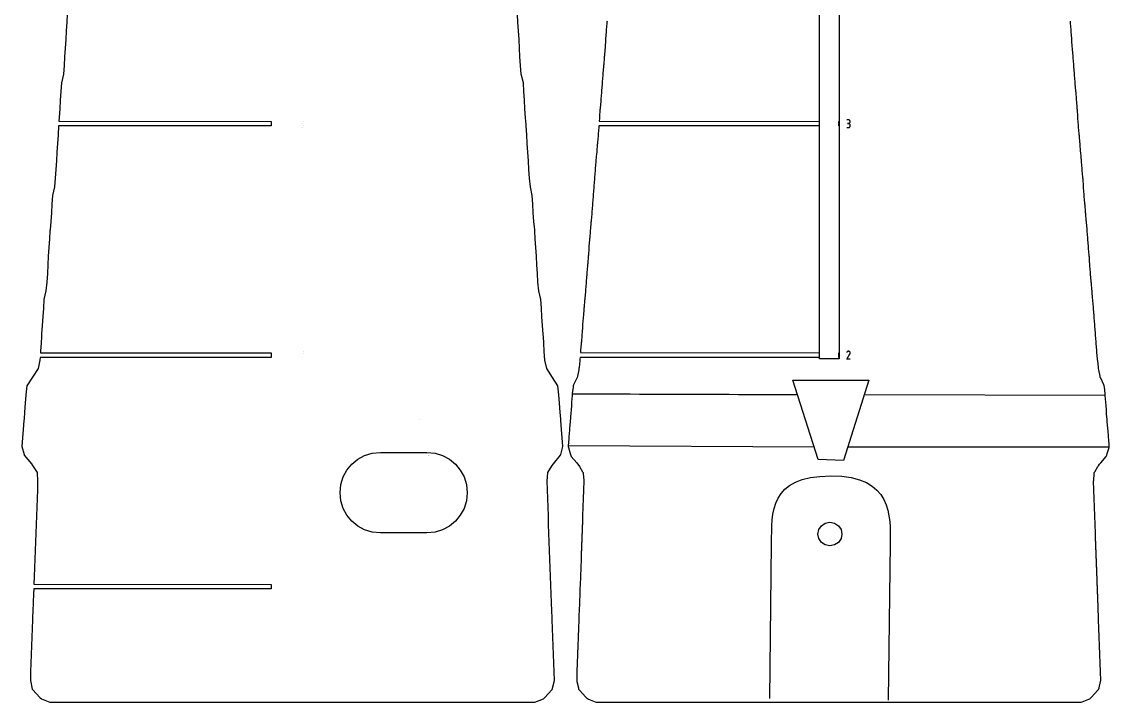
# Model space of a CAD drawing. Extents: x 86 to 757, y 8 to 1272.
# Drawn here: x 86 to 757, y 8 to 428 of the extents above; entities that cross this region are included whole.
import ezdxf

# ---------------------------------------------------------------- set-up
doc = ezdxf.new("R2010")
doc.units = 0
doc.layers.get('0').update_dxf_attribs({"linetype": 'CONTINUOUS'})

msp = doc.modelspace()

# ---------------------------------------------------------------- linework, layer by layer
at = {"color": 0}
for p, q in [((578.46, 220.027), (578.46, 798.59)), ((590.656, 798.59), (590.656, 220.027)), ((113.942, 432.604), (113.64, 427.704)), ((392.236, 427.704), (391.936, 432.502)), ((113.64, 427.704), (113.341, 422.402)), ((392.536, 422.402), (392.236, 427.704)), ((447.234, 427.101), (446.835, 423.005)), ((447.336, 428.403), (447.234, 427.704)), ((447.234, 427.704), (447.234, 427.101)), ((733.429, 427.704), (733.429, 428.403)), ((733.531, 427.101), (733.429, 427.704)), ((733.827, 423.005), (733.531, 427.101)), ((113.042, 417.001), (112.74, 411.706)), ((113.341, 422.402), (113.042, 417.001)), ((392.934, 417.001), (392.536, 422.402)), ((393.234, 411.706), (392.934, 417.001)), ((446.334, 416.405), (446.035, 412.602)), ((446.437, 417.001), (446.334, 416.405)), ((446.737, 421.704), (446.437, 417.703)), ((446.437, 417.703), (446.437, 417.001)), ((446.835, 422.402), (446.737, 421.704)), ((446.835, 423.005), (446.835, 422.402)), ((733.929, 422.402), (733.827, 423.005)), ((733.929, 421.704), (733.929, 422.402)), ((734.229, 417.703), (733.929, 421.704)), ((734.328, 417.001), (734.229, 417.703)), ((734.328, 416.405), (734.328, 417.001)), ((734.628, 412.602), (734.328, 416.405)), ((112.74, 411.706), (112.34, 406.305)), ((393.534, 406.305), (393.234, 411.706)), ((445.936, 411.004), (445.632, 407.003)), ((446.035, 412.002), (445.936, 411.004)), ((446.035, 412.602), (446.035, 412.002)), ((734.73, 411.706), (734.628, 412.602)), ((734.73, 411.004), (734.73, 411.706)), ((735.129, 407.003), (734.73, 411.004)), ((112.34, 406.305), (112.042, 401.002)), ((393.933, 401.002), (393.534, 406.305)), ((445.534, 405.702), (445.234, 401.602)), ((445.632, 407.003), (445.534, 406.305)), ((445.534, 406.305), (445.534, 405.702)), ((735.129, 406.305), (735.129, 407.003)), ((735.228, 405.702), (735.129, 406.305)), ((735.528, 401.602), (735.228, 405.702)), ((112.042, 401.002), (111.541, 395.601)), ((394.335, 395.601), (393.933, 401.002)), ((445.033, 400.3), (444.733, 396.304)), ((444.733, 396.304), (444.733, 395.601)), ((445.135, 401.002), (445.033, 400.3)), ((445.234, 401.602), (445.135, 401.002)), ((735.528, 401.002), (735.528, 401.602)), ((735.63, 400.3), (735.528, 401.002)), ((735.93, 396.304), (735.63, 400.3)), ((736.028, 395.601), (735.93, 396.304)), ((110.341, 390.306), (110.042, 385)), ((111.541, 395.601), (110.341, 390.306)), ((395.637, 390.306), (394.335, 395.601)), ((395.937, 384.905), (395.637, 390.306)), ((444.235, 389.604), (443.936, 385.604)), ((444.334, 390.306), (444.235, 389.604)), ((444.634, 395.005), (444.334, 390.902)), ((444.334, 390.902), (444.334, 390.306)), ((444.733, 395.601), (444.634, 395.005)), ((736.028, 395.005), (736.028, 395.601)), ((736.328, 390.902), (736.028, 395.005)), ((736.431, 390.306), (736.328, 390.902)), ((736.431, 389.604), (736.431, 390.306)), ((736.727, 385.604), (736.431, 389.604)), ((110.042, 385), (109.642, 379.603)), ((396.236, 379.603), (395.937, 384.905)), ((443.833, 384.302), (443.537, 380.302)), ((443.936, 385.604), (443.833, 384.905)), ((443.833, 384.905), (443.833, 384.302)), ((736.829, 384.905), (736.727, 385.604)), ((736.928, 384.302), (736.829, 384.905)), ((737.228, 380.302), (736.928, 384.302)), ((109.642, 379.603), (109.34, 374.304)), ((396.536, 374.202), (396.236, 379.603)), ((443.435, 378.901), (443.036, 374.9)), ((443.537, 380.302), (443.435, 379.603)), ((443.435, 379.603), (443.435, 378.901)), ((737.228, 379.603), (737.228, 380.302)), ((737.33, 378.901), (737.228, 379.603)), ((737.627, 374.9), (737.33, 378.901)), ((109.34, 374.304), (108.941, 369.002)), ((397.034, 368.804), (396.536, 374.202)), ((442.934, 373.606), (442.634, 369.605)), ((442.634, 369.605), (442.634, 368.903)), ((443.036, 374.304), (442.934, 373.606)), ((443.036, 374.9), (443.036, 374.304)), ((737.627, 374.304), (737.627, 374.9)), ((737.729, 373.606), (737.627, 374.304)), ((738.029, 369.605), (737.729, 373.606)), ((738.128, 368.903), (738.029, 369.605)), ((108.541, 363.703), (108.239, 358.204)), ((239.854, 363.703), (108.541, 363.703)), ((108.941, 369.002), (108.74, 366.603)), ((108.74, 366.603), (239.854, 366.406)), ((239.854, 366.406), (239.854, 363.703)), ((258.939, 365.305), (258.939, 365.305)), ((258.939, 362.701), (258.939, 362.701)), ((260.04, 366.406), (260.04, 366.406)), ((260.04, 364.303), (260.04, 364.303)), ((397.334, 364.603), (397.034, 368.804)), ((397.334, 363.601), (397.334, 364.603)), ((397.736, 358.204), (397.334, 363.601)), ((442.133, 362.902), (441.837, 358.902)), ((442.235, 363.703), (442.133, 362.902)), ((578.379, 363.703), (442.235, 363.703)), ((442.535, 368.304), (442.436, 366.603)), ((442.436, 366.603), (578.379, 366.406)), ((442.634, 368.903), (442.535, 368.304)), ((590.232, 366.406), (590.232, 363.703)), ((596.332, 367.503), (595.33, 367.503)), ((595.33, 362.701), (596.332, 362.701)), ((596.332, 365.305), (595.831, 365.305)), ((595.831, 365.305), (596.332, 365.305)), ((596.53, 367.4), (596.332, 367.503)), ((596.53, 365.305), (596.332, 365.305)), ((596.332, 365.305), (596.332, 365.305)), ((596.332, 365.305), (596.53, 365.305)), ((596.332, 362.701), (596.332, 362.701)), ((596.332, 362.701), (596.53, 362.701)), ((596.731, 367.4), (596.53, 367.4)), ((596.53, 365.305), (596.731, 365.404)), ((596.731, 365.305), (596.53, 365.305)), ((596.53, 362.701), (596.731, 362.701)), ((596.932, 367.305), (596.731, 367.4)), ((596.731, 365.404), (596.932, 365.502)), ((596.932, 365.203), (596.731, 365.305)), ((596.731, 362.701), (596.932, 362.804)), ((597.031, 367.203), (596.932, 367.305)), ((596.932, 365.502), (597.031, 365.605)), ((597.031, 365.104), (596.932, 365.203)), ((596.932, 362.804), (597.031, 362.902)), ((597.133, 367.104), (597.031, 367.203)), ((597.031, 365.605), (597.133, 365.704)), ((597.133, 364.906), (597.031, 365.104)), ((597.031, 362.902), (597.133, 363.005)), ((597.232, 366.903), (597.133, 367.104)), ((597.133, 365.704), (597.232, 365.905)), ((597.232, 364.804), (597.133, 364.906)), ((597.133, 363.005), (597.232, 363.202)), ((597.334, 366.804), (597.232, 366.903)), ((597.232, 365.905), (597.334, 366)), ((597.334, 364.603), (597.232, 364.804)), ((597.232, 363.202), (597.334, 363.403)), ((597.429, 366.603), (597.334, 366.804)), ((597.334, 366), (597.429, 366.201)), ((597.429, 364.405), (597.334, 364.603)), ((597.334, 363.403), (597.429, 363.502)), ((597.429, 366.406), (597.429, 366.603)), ((597.429, 366.201), (597.429, 366.406)), ((597.429, 366.406), (597.429, 366.406)), ((597.429, 364.303), (597.429, 364.405)), ((597.429, 363.703), (597.429, 364.303)), ((597.429, 364.303), (597.429, 364.303)), ((597.429, 363.502), (597.429, 363.703)), ((738.128, 368.304), (738.128, 368.903)), ((738.431, 364.204), (738.128, 368.304)), ((738.526, 363.601), (738.431, 364.204)), ((738.526, 362.902), (738.526, 363.601)), ((738.932, 358.902), (738.526, 362.902)), ((108.239, 358.204), (107.84, 352.905)), ((398.036, 352.905), (397.736, 358.204)), ((441.734, 357.604), (441.336, 353.501)), ((441.837, 358.902), (441.734, 358.204)), ((441.734, 358.204), (441.734, 357.604)), ((738.932, 358.204), (738.932, 358.902)), ((739.027, 357.604), (738.932, 358.204)), ((739.33, 353.501), (739.027, 357.604)), ((107.84, 352.905), (107.541, 347.503)), ((398.336, 347.503), (398.036, 352.905)), ((441.233, 352.205), (440.933, 348.204)), ((441.336, 352.905), (441.233, 352.205)), ((441.336, 353.501), (441.336, 352.905)), ((739.429, 352.905), (739.33, 353.501)), ((739.429, 352.205), (739.429, 352.905)), ((739.729, 348.204), (739.429, 352.205)), ((107.541, 347.503), (107.24, 342.203)), ((398.738, 342.203), (398.336, 347.503)), ((440.634, 344.304), (440.436, 342.505)), ((440.933, 347.503), (440.634, 345.001)), ((440.634, 345.001), (440.634, 344.304)), ((440.933, 348.204), (440.933, 347.503)), ((739.828, 347.204), (739.729, 348.204)), ((740.025, 345.102), (739.828, 347.204)), ((740.025, 344.405), (740.025, 345.102)), ((740.23, 342.203), (740.025, 344.405)), ((106.841, 336.802), (106.542, 331.504)), ((107.24, 342.203), (106.841, 336.802)), ((399.038, 336.802), (398.738, 342.203)), ((399.436, 331.504), (399.038, 336.802)), ((439.935, 336.203), (439.635, 332.103)), ((440.034, 336.802), (439.935, 336.203)), ((440.436, 341.504), (440.034, 337.504)), ((440.034, 337.504), (440.034, 336.802)), ((440.436, 342.505), (440.436, 341.504)), ((740.329, 341.504), (740.23, 342.203)), ((740.629, 337.504), (740.329, 341.504)), ((740.727, 336.802), (740.629, 337.504)), ((740.727, 336.203), (740.727, 336.802)), ((741.027, 332.103), (740.727, 336.203)), ((106.542, 331.504), (106.041, 326.103)), ((399.937, 326.103), (399.436, 331.504)), ((439.536, 330.805), (439.233, 326.805)), ((439.635, 332.103), (439.536, 331.504)), ((439.536, 331.504), (439.536, 330.805)), ((741.13, 331.504), (741.027, 332.103)), ((741.228, 330.805), (741.13, 331.504)), ((741.528, 326.805), (741.228, 330.805)), ((106.041, 326.103), (104.84, 320.803)), ((401.137, 320.803), (399.937, 326.103)), ((439.134, 325.502), (438.732, 321.404)), ((439.233, 326.805), (439.134, 326.103)), ((439.134, 326.103), (439.134, 325.502)), ((741.528, 326.103), (741.528, 326.805)), ((741.627, 325.502), (741.528, 326.103)), ((741.927, 321.404), (741.627, 325.502)), ((104.84, 320.803), (104.44, 315.503)), ((401.436, 315.403), (401.137, 320.803)), ((438.333, 316.104), (438.235, 315.403)), ((438.637, 320.102), (438.333, 316.104)), ((438.732, 320.803), (438.637, 320.102)), ((438.732, 321.404), (438.732, 320.803)), ((742.029, 320.803), (741.927, 321.404)), ((742.029, 320.102), (742.029, 320.803)), ((742.428, 316.104), (742.029, 320.102)), ((742.428, 315.403), (742.428, 316.104)), ((104.141, 310.104), (103.741, 304.804)), ((104.44, 315.503), (104.141, 310.104)), ((401.733, 310.104), (401.436, 315.403)), ((402.135, 304.704), (401.733, 310.104)), ((437.836, 309.403), (437.434, 305.405)), ((437.935, 310.703), (437.836, 310.104)), ((437.836, 310.104), (437.836, 309.403)), ((438.235, 314.803), (437.935, 310.703)), ((438.235, 315.403), (438.235, 314.803)), ((742.527, 314.803), (742.428, 315.403)), ((742.83, 310.703), (742.527, 314.803)), ((742.83, 310.104), (742.83, 310.703)), ((742.929, 309.403), (742.83, 310.104)), ((743.229, 305.405), (742.929, 309.403)), ((103.741, 304.804), (103.339, 299.504)), ((402.636, 299.504), (402.135, 304.704)), ((437.335, 304.103), (437.035, 300.102)), ((437.434, 304.704), (437.335, 304.103)), ((437.434, 305.405), (437.434, 304.704)), ((743.331, 304.704), (743.229, 305.405)), ((743.331, 304.103), (743.331, 304.704)), ((743.73, 300.102), (743.331, 304.103)), ((103.241, 298.903), (102.941, 294.104)), ((103.339, 299.504), (103.241, 298.903)), ((402.636, 298.903), (402.636, 299.504)), ((402.936, 294.003), (402.636, 298.903)), ((436.933, 298.702), (436.637, 294.705)), ((437.035, 300.102), (436.933, 299.404)), ((436.933, 299.404), (436.933, 298.702)), ((743.73, 299.404), (743.73, 300.102)), ((743.832, 298.702), (743.73, 299.404)), ((744.128, 294.705), (743.832, 298.702)), ((102.941, 294.104), (102.642, 288.705)), ((403.334, 288.705), (402.936, 294.003)), ((436.534, 293.404), (436.136, 289.403)), ((436.136, 289.403), (436.136, 288.705)), ((436.637, 294.705), (436.534, 294.104)), ((436.534, 294.104), (436.534, 293.404)), ((744.128, 294.104), (744.128, 294.705)), ((744.231, 293.404), (744.128, 294.104)), ((744.527, 289.403), (744.231, 293.404)), ((744.629, 288.705), (744.527, 289.403)), ((102.242, 283.405), (101.94, 278.004)), ((102.642, 288.705), (102.242, 283.405)), ((403.638, 283.405), (403.334, 288.705)), ((403.938, 278.004), (403.638, 283.405)), ((435.635, 282.804), (435.335, 279.404)), ((435.737, 284.003), (435.635, 283.405)), ((435.635, 283.405), (435.635, 282.804)), ((436.033, 288.104), (435.737, 284.003)), ((436.136, 288.705), (436.033, 288.104)), ((744.629, 288.104), (744.629, 288.705)), ((745.028, 284.003), (744.629, 288.104)), ((745.028, 283.405), (745.028, 284.003)), ((745.13, 282.804), (745.028, 283.405)), ((745.328, 279.505), (745.13, 282.804)), ((101.94, 278.004), (101.641, 272.704)), ((404.336, 272.704), (403.938, 278.004)), ((435.236, 277.403), (434.834, 273.302)), ((435.335, 278.803), (435.236, 278.105)), ((435.236, 278.105), (435.236, 277.403)), ((435.335, 279.404), (435.335, 278.803)), ((745.427, 278.904), (745.328, 279.505)), ((745.427, 278.004), (745.427, 278.904)), ((745.529, 277.403), (745.427, 278.004)), ((745.829, 273.302), (745.529, 277.403)), ((101.641, 272.704), (101.242, 267.305)), ((404.636, 267.305), (404.336, 272.704)), ((434.735, 272.004), (434.432, 268.004)), ((434.834, 272.704), (434.735, 272.004)), ((434.834, 273.302), (434.834, 272.704)), ((745.927, 272.704), (745.829, 273.302)), ((745.927, 272.004), (745.927, 272.704)), ((746.326, 268.004), (745.927, 272.004)), ((100.741, 262.005), (99.5398, 256.605)), ((101.242, 267.305), (100.741, 262.005)), ((405.134, 262.005), (404.636, 267.305)), ((406.336, 256.605), (405.134, 262.005)), ((434.037, 262.603), (433.934, 262.005)), ((433.934, 262.005), (433.934, 261.304)), ((434.333, 266.704), (434.037, 262.603)), ((434.432, 268.004), (434.333, 267.305)), ((434.333, 267.305), (434.333, 266.704)), ((746.326, 267.305), (746.326, 268.004)), ((746.428, 266.704), (746.326, 267.305)), ((746.728, 262.603), (746.428, 266.704)), ((746.827, 262.005), (746.728, 262.603)), ((746.827, 261.304), (746.827, 262.005)), ((99.5398, 256.605), (99.241, 251.303)), ((406.735, 251.303), (406.336, 256.605)), ((433.433, 256.004), (433.137, 251.903)), ((433.536, 256.605), (433.433, 256.004)), ((433.934, 261.304), (433.536, 257.303)), ((433.536, 257.303), (433.536, 256.605)), ((747.13, 257.303), (746.827, 261.304)), ((747.229, 256.605), (747.13, 257.303)), ((747.229, 256.004), (747.229, 256.605)), ((747.631, 251.903), (747.229, 256.004)), ((99.241, 251.303), (98.8413, 246.003)), ((407.035, 245.906), (406.735, 251.303)), ((433.035, 250.605), (432.735, 246.604)), ((433.137, 251.903), (433.035, 251.303)), ((433.035, 251.303), (433.035, 250.605)), ((747.631, 251.303), (747.631, 251.903)), ((747.73, 250.605), (747.631, 251.303)), ((748.03, 246.604), (747.73, 250.605)), ((98.8413, 246.003), (98.5407, 240.603)), ((407.437, 240.505), (407.035, 245.906)), ((432.534, 245.305), (432.234, 241.204)), ((432.636, 245.906), (432.534, 245.305)), ((432.735, 246.604), (432.636, 245.906)), ((748.129, 245.906), (748.03, 246.604)), ((748.129, 245.305), (748.129, 245.906)), ((748.429, 241.204), (748.129, 245.305)), ((98.0405, 235.303), (97.9428, 233.504)), ((98.5407, 240.603), (98.0405, 235.303)), ((407.836, 235.205), (407.437, 240.505)), ((408.033, 233.303), (407.836, 235.205)), ((431.835, 235.904), (431.736, 235.205)), ((431.736, 235.205), (431.736, 234.604)), ((432.135, 239.904), (431.835, 235.904)), ((432.234, 240.603), (432.135, 239.904)), ((432.234, 241.204), (432.234, 240.603)), ((748.527, 240.603), (748.429, 241.204)), ((748.527, 239.904), (748.527, 240.603)), ((748.93, 235.904), (748.527, 239.904)), ((748.93, 235.205), (748.93, 235.904)), ((749.028, 234.604), (748.93, 235.205)), ((97.7417, 229.904), (97.342, 224.604)), ((97.9428, 233.504), (97.7417, 229.904)), ((408.234, 229.904), (408.033, 233.303)), ((408.534, 224.503), (408.234, 229.904)), ((431.236, 229.205), (430.932, 225.205)), ((431.334, 229.904), (431.236, 229.205)), ((431.433, 230.503), (431.334, 229.904)), ((431.736, 234.604), (431.433, 230.503)), ((749.328, 230.503), (749.028, 234.604)), ((749.427, 229.904), (749.328, 230.503)), ((749.427, 229.205), (749.427, 229.904)), ((749.727, 225.205), (749.427, 229.205)), ((97.342, 224.604), (97.342, 223.704)), ((97.342, 223.704), (239.854, 223.603)), ((239.854, 223.603), (239.854, 220.804)), ((259.54, 224.503), (259.54, 224.503)), ((259.839, 223.005), (259.839, 223.005)), ((259.839, 223.005), (259.839, 223.005)), ((259.839, 223.005), (259.839, 223.005)), ((259.839, 223.005), (259.839, 223.005)), ((259.839, 223.005), (259.839, 223.005)), ((259.839, 223.005), (259.839, 223.005)), ((259.839, 223.005), (259.839, 223.005)), ((259.839, 223.005), (259.839, 223.005)), ((259.839, 223.005), (259.839, 223.005)), ((259.839, 223.005), (259.839, 223.005)), ((259.839, 223.005), (259.839, 223.005)), ((408.936, 219.203), (408.534, 224.503)), ((430.932, 224.503), (430.837, 223.905)), ((430.837, 223.905), (578.379, 223.603)), ((430.932, 225.205), (430.932, 224.503)), ((590.232, 223.603), (590.232, 220.804)), ((595.432, 224.104), (595.33, 223.804)), ((595.33, 219.804), (597.232, 223.005)), ((595.531, 224.204), (595.432, 224.104)), ((595.63, 224.405), (595.531, 224.204)), ((595.831, 224.503), (595.63, 224.405)), ((596.032, 224.503), (595.831, 224.503)), ((596.131, 224.604), (596.032, 224.503)), ((596.332, 224.604), (596.131, 224.604)), ((596.53, 224.604), (596.332, 224.604)), ((596.731, 224.503), (596.53, 224.604)), ((596.932, 224.503), (596.731, 224.503)), ((597.031, 224.405), (596.932, 224.503)), ((596.932, 224.503), (596.932, 224.503)), ((597.232, 224.204), (597.031, 224.405)), ((597.334, 224.104), (597.232, 224.204)), ((597.232, 223.005), (597.232, 223.005)), ((597.232, 223.005), (597.232, 223.005)), ((597.232, 223.005), (597.232, 223.005)), ((597.232, 223.005), (597.232, 223.005)), ((597.232, 223.005), (597.232, 223.005)), ((597.232, 223.005), (597.232, 223.005)), ((597.232, 223.005), (597.232, 223.005)), ((597.232, 223.005), (597.232, 223.005)), ((597.232, 223.005), (597.232, 223.005)), ((597.232, 223.005), (597.334, 223.005)), ((597.334, 223.905), (597.334, 224.104)), ((597.429, 223.704), (597.334, 223.905)), ((597.334, 223.204), (597.429, 223.405)), ((597.334, 223.005), (597.334, 223.204)), ((597.334, 223.005), (597.334, 223.005)), ((597.429, 223.503), (597.429, 223.704)), ((597.429, 223.405), (597.429, 223.503)), ((749.829, 224.503), (749.727, 225.205)), ((749.829, 223.905), (749.829, 224.503)), ((750.228, 219.905), (749.829, 223.905)), ((96.9423, 219.203), (95.9418, 213.903)), ((97.1405, 220.804), (96.9423, 219.203)), ((239.854, 220.804), (97.1405, 220.804)), ((410.034, 213.903), (408.936, 219.203)), ((430.435, 218.605), (430.036, 214.504)), ((430.534, 219.905), (430.435, 219.203)), ((430.435, 219.203), (430.435, 218.605)), ((430.636, 220.804), (430.534, 219.905)), ((578.379, 220.804), (430.636, 220.804)), ((590.656, 220.027), (578.46, 220.027)), ((597.429, 219.804), (595.33, 219.804)), ((750.228, 219.203), (750.228, 219.905)), ((750.327, 218.605), (750.228, 219.203)), ((750.729, 214.705), (750.327, 218.605)), ((92.5421, 208.705), (89.0418, 203.204)), ((95.9418, 213.903), (92.5421, 208.705)), ((413.533, 208.504), (410.034, 213.903)), ((416.934, 203.204), (413.533, 208.504)), ((428.837, 208.504), (428.533, 207.903)), ((429.034, 209.204), (428.837, 208.504)), ((429.835, 213.204), (429.034, 209.204)), ((429.934, 213.903), (429.835, 213.204)), ((430.036, 214.504), (429.934, 213.903)), ((750.729, 213.903), (750.729, 214.705)), ((750.93, 213.204), (750.729, 213.903)), ((751.727, 209.204), (750.93, 213.204)), ((751.829, 208.504), (751.727, 209.204)), ((752.129, 207.903), (751.829, 208.504)), ((89.0418, 203.204), (88.441, 197.804)), ((417.534, 197.804), (416.934, 203.204)), ((426.335, 202.505), (425.835, 198.505)), ((426.635, 203.805), (426.335, 203.204)), ((426.335, 203.204), (426.335, 202.505)), ((428.533, 207.903), (426.635, 203.805)), ((561.989, 206.752), (609.06, 206.752)), ((577.681, 157.716), (561.989, 206.752)), ((609.06, 206.752), (593.369, 157.062)), ((754.031, 203.805), (752.129, 207.903)), ((754.327, 203.204), (754.031, 203.805)), ((754.429, 202.505), (754.327, 203.204)), ((754.828, 198.505), (754.429, 202.505)), ((88.441, 197.804), (88.0413, 192.504)), ((417.936, 192.504), (417.534, 197.804)), ((425.732, 197.203), (425.436, 193.105)), ((425.835, 197.804), (425.732, 197.203)), ((425.796, 198.336), (426.925, 198.336)), ((425.835, 198.505), (425.835, 197.804)), ((426.925, 198.336), (428.724, 198.331)), ((428.724, 198.331), (431.144, 198.325)), ((431.144, 198.325), (434.142, 198.316)), ((434.142, 198.316), (437.674, 198.305)), ((437.674, 198.305), (441.685, 198.293)), ((441.685, 198.293), (446.137, 198.279)), ((446.137, 198.279), (450.977, 198.264)), ((450.977, 198.264), (456.166, 198.247)), ((456.166, 198.247), (461.652, 198.229)), ((461.652, 198.229), (467.392, 198.21)), ((467.392, 198.21), (473.336, 198.189)), ((473.336, 198.189), (479.443, 198.169)), ((479.443, 198.169), (485.662, 198.148)), ((485.662, 198.148), (491.952, 198.126)), ((491.952, 198.126), (498.263, 198.104)), ((498.263, 198.104), (504.55, 198.083)), ((504.55, 198.083), (510.766, 198.061)), ((510.766, 198.061), (516.865, 198.041)), ((516.865, 198.041), (522.799, 198.02)), ((522.799, 198.02), (528.528, 197.999)), ((528.528, 197.999), (534, 197.98)), ((534, 197.98), (539.168, 197.962)), ((539.168, 197.962), (543.99, 197.945)), ((543.99, 197.945), (548.418, 197.931)), ((548.418, 197.931), (552.404, 197.916)), ((552.404, 197.916), (555.904, 197.904)), ((555.904, 197.904), (558.874, 197.893)), ((558.874, 197.893), (561.262, 197.885)), ((561.262, 197.885), (563.026, 197.878)), ((563.026, 197.878), (564.116, 197.874)), ((564.116, 197.874), (564.49, 197.872)), ((606.563, 197.872), (754.966, 197.411)), ((754.93, 197.804), (754.828, 198.505)), ((754.93, 197.203), (754.93, 197.804)), ((755.329, 193.105), (754.93, 197.203)), ((88.0413, 192.504), (87.5411, 187.105)), ((418.334, 187.105), (417.936, 192.504)), ((425.337, 191.804), (425.037, 187.804)), ((425.436, 193.105), (425.337, 192.504)), ((425.337, 192.504), (425.337, 191.804)), ((755.329, 192.504), (755.329, 193.105)), ((755.431, 191.804), (755.329, 192.504)), ((755.728, 187.804), (755.431, 191.804)), ((87.1418, 181.805), (86.7421, 176.404)), ((87.2423, 182.805), (87.1418, 181.805)), ((87.5411, 187.105), (87.2423, 182.805)), ((331.636, 182.406), (331.636, 182.406)), ((418.733, 182.704), (418.334, 187.105)), ((418.733, 181.805), (418.733, 182.704)), ((419.234, 176.404), (418.733, 181.805)), ((424.536, 181.905), (424.438, 181.103)), ((424.635, 182.906), (424.536, 181.905)), ((424.935, 187.105), (424.635, 183.604)), ((424.635, 183.604), (424.635, 182.906)), ((425.037, 187.804), (424.935, 187.105)), ((755.83, 186.604), (755.728, 187.804)), ((756.027, 183.604), (755.83, 186.604)), ((756.13, 183.006), (756.027, 183.604)), ((756.229, 181.805), (756.13, 183.006)), ((756.229, 181.103), (756.229, 181.805)), ((86.7421, 176.404), (86.2418, 171.104)), ((419.636, 171.104), (419.234, 176.404)), ((424.035, 175.803), (423.736, 171.705)), ((424.134, 177.105), (424.035, 176.404)), ((424.035, 176.404), (424.035, 175.803)), ((424.438, 181.103), (424.134, 177.105)), ((756.627, 177.105), (756.229, 181.103)), ((756.627, 176.404), (756.627, 177.105)), ((756.726, 175.803), (756.627, 176.404)), ((757.026, 171.705), (756.726, 175.803)), ((86.2418, 171.104), (85.8407, 165.705)), ((420.035, 165.705), (419.636, 171.104)), ((423.633, 170.404), (423.235, 166.406)), ((423.736, 171.705), (423.633, 171.104)), ((423.633, 171.104), (423.633, 170.404)), ((757.026, 171.104), (757.026, 171.705)), ((757.128, 170.404), (757.026, 171.104)), ((757.428, 166.406), (757.128, 170.404)), ((85.8407, 165.705), (87.2423, 160.905)), ((297.605, 160.201), (302.274, 161.644)), ((302.274, 161.644), (307.294, 162.147)), ((307.294, 162.147), (336.062, 162.147)), ((336.062, 162.147), (341.081, 161.644)), ((341.081, 161.644), (345.75, 160.201)), ((418.733, 160.905), (420.035, 165.705)), ((423.235, 166.406), (423.235, 165.705)), ((423.235, 165.705), (423.436, 165.104)), ((423.436, 165.104), (424.438, 161.405)), ((423.485, 166.435), (575.123, 165.511)), ((424.438, 161.405), (424.635, 160.805)), ((596.392, 165.511), (756.814, 165.511)), ((755.929, 160.405), (756.229, 161.405)), ((756.229, 161.405), (757.329, 165.104)), ((757.329, 165.104), (757.428, 165.705)), ((757.428, 165.705), (757.428, 166.406)), ((87.2423, 160.905), (87.34, 160.405)), ((87.34, 160.405), (91.8408, 155.005)), ((91.8408, 155.005), (92.5421, 154.004)), ((286.68, 151.212), (289.711, 154.886)), ((289.711, 154.886), (293.384, 157.916)), ((293.384, 157.916), (297.605, 160.201)), ((337.236, 160.103), (337.236, 160.103)), ((337.236, 160.103), (337.236, 160.103)), ((337.337, 160.304), (337.337, 160.304)), ((337.438, 160.405), (337.438, 160.405)), ((337.535, 160.506), (337.535, 160.506)), ((345.75, 160.201), (349.971, 157.916)), ((349.971, 157.916), (353.646, 154.886)), ((353.646, 154.886), (356.676, 151.212)), ((413.336, 154.004), (414.136, 155.005)), ((414.136, 155.005), (418.536, 160.405)), ((418.536, 160.405), (418.733, 160.905)), ((424.635, 160.805), (425.235, 159.704)), ((425.235, 159.704), (428.636, 155.703)), ((428.636, 155.703), (429.137, 155.005)), ((429.137, 155.005), (429.835, 154.004)), ((593.369, 157.062), (577.681, 157.716)), ((750.729, 153.905), (751.431, 154.904)), ((751.431, 154.904), (752.129, 155.703)), ((752.129, 155.703), (755.431, 159.704)), ((755.431, 159.704), (755.929, 160.405)), ((92.5421, 154.004), (95.341, 149.704)), ((95.341, 149.704), (95.6398, 144.406)), ((284.395, 146.991), (286.68, 151.212)), ((356.676, 151.212), (358.958, 146.991)), ((410.235, 144.306), (410.633, 149.704)), ((410.633, 149.704), (413.336, 154.004)), ((429.835, 154.004), (430.234, 153.405)), ((430.234, 153.405), (432.234, 150.205)), ((432.234, 150.205), (432.636, 149.704)), ((432.636, 149.704), (432.636, 149.005)), ((432.636, 149.005), (432.932, 145.004)), ((747.829, 145.004), (748.03, 149.005)), ((748.03, 149.005), (748.129, 149.704)), ((748.129, 149.704), (748.429, 150.205)), ((748.429, 150.205), (750.429, 153.405)), ((750.429, 153.405), (750.729, 153.905)), ((95.6398, 144.406), (95.5421, 139.005)), ((282.45, 137.302), (282.952, 142.323)), ((282.952, 142.323), (284.395, 146.991)), ((358.958, 146.991), (360.401, 142.323)), ((360.401, 142.323), (360.906, 137.302)), ((410.436, 139.005), (410.235, 144.306)), ((432.932, 143.705), (432.837, 139.704)), ((432.932, 145.004), (432.932, 144.406)), ((432.932, 144.406), (432.932, 143.705)), ((557.089, 139.427), (560.028, 141.763)), ((560.028, 141.763), (563.598, 143.765)), ((563.598, 143.765), (567.866, 145.394)), ((567.866, 145.394), (572.893, 146.612)), ((572.893, 146.612), (578.743, 147.382)), ((578.743, 147.382), (585.477, 147.664)), ((585.477, 147.664), (592.215, 147.402)), ((592.215, 147.402), (598.078, 146.596)), ((598.078, 146.596), (603.123, 145.293)), ((603.123, 145.293), (607.416, 143.547)), ((607.416, 143.547), (611.011, 141.407)), ((611.011, 141.407), (613.974, 138.921)), ((747.73, 144.406), (747.829, 145.004)), ((747.73, 143.705), (747.73, 144.406)), ((747.928, 139.704), (747.73, 143.705)), ((95.5421, 139.005), (95.341, 133.706)), ((282.952, 132.284), (282.45, 137.302)), ((360.906, 137.302), (360.401, 132.284)), ((410.633, 133.706), (410.436, 139.005)), ((432.735, 138.304), (432.636, 134.304)), ((432.837, 139.704), (432.735, 139.005)), ((432.735, 139.005), (432.735, 138.304)), ((552.873, 133.901), (554.725, 136.794)), ((554.725, 136.794), (557.089, 139.427)), ((613.974, 138.921), (616.363, 136.139)), ((616.363, 136.139), (618.24, 133.112)), ((747.928, 139.005), (747.928, 139.704)), ((747.928, 138.304), (747.928, 139.005)), ((748.129, 134.304), (747.928, 138.304)), ((95.1399, 128.306), (94.9413, 123.007)), ((95.341, 133.706), (95.1399, 128.306)), ((284.395, 127.615), (282.952, 132.284)), ((286.68, 123.394), (284.395, 127.615)), ((358.958, 127.615), (356.676, 123.394)), ((360.401, 132.284), (358.958, 127.615)), ((410.834, 128.306), (410.633, 133.706)), ((411.036, 123.007), (410.834, 128.306)), ((432.336, 127.706), (432.234, 123.605)), ((432.435, 129.004), (432.336, 128.306)), ((432.336, 128.306), (432.336, 127.706)), ((432.534, 133.004), (432.435, 129.004)), ((432.636, 134.304), (432.534, 133.706)), ((432.534, 133.706), (432.534, 133.004)), ((550.443, 127.493), (551.466, 130.788)), ((551.466, 130.788), (552.873, 133.901)), ((618.24, 133.112), (619.665, 129.889)), ((619.665, 129.889), (620.695, 126.519)), ((748.129, 133.706), (748.129, 134.304)), ((748.129, 133.004), (748.129, 133.706)), ((748.33, 129.004), (748.129, 133.004)), ((748.33, 128.306), (748.33, 129.004)), ((748.33, 127.706), (748.33, 128.306)), ((748.527, 123.605), (748.33, 127.706)), ((94.9413, 123.007), (94.7402, 117.606)), ((289.711, 119.718), (286.68, 123.394)), ((356.676, 123.394), (353.646, 119.718)), ((411.237, 117.606), (411.036, 123.007)), ((432.135, 122.305), (432.033, 118.305)), ((432.234, 123.605), (432.135, 123.007)), ((432.135, 123.007), (432.135, 122.305)), ((549.303, 120.507), (549.744, 124.053)), ((549.744, 124.053), (550.443, 127.493)), ((620.695, 126.519), (621.397, 123.053)), ((621.397, 123.053), (621.827, 119.539)), ((748.527, 123.007), (748.527, 123.605)), ((748.527, 122.305), (748.527, 123.007)), ((748.728, 118.305), (748.527, 122.305)), ((94.7402, 117.606), (94.543, 112.303)), ((293.384, 116.689), (289.711, 119.718)), ((297.605, 114.405), (293.384, 116.689)), ((302.274, 112.962), (297.605, 114.405)), ((345.75, 114.405), (341.081, 112.962)), ((349.971, 116.689), (345.75, 114.405)), ((353.646, 119.718), (349.971, 116.689)), ((411.434, 112.303), (411.237, 117.606)), ((431.934, 117.005), (431.835, 112.904)), ((432.033, 117.606), (431.934, 117.005)), ((432.033, 118.305), (432.033, 117.606)), ((548.954, 113.244), (549.06, 116.891)), ((549.06, 116.891), (549.303, 120.507)), ((577.504, 111.74), (578.09, 114.577)), ((578.09, 114.577), (579.681, 116.894)), ((579.681, 116.894), (582.045, 118.456)), ((582.045, 118.456), (584.937, 119.028)), ((584.937, 119.028), (587.83, 118.456)), ((587.83, 118.456), (590.19, 116.894)), ((590.19, 116.894), (591.785, 114.577)), ((591.785, 114.577), (592.37, 111.74)), ((621.827, 119.539), (622.05, 116.029)), ((622.05, 116.029), (622.124, 112.572)), ((748.728, 117.606), (748.728, 118.305)), ((748.728, 117.005), (748.728, 117.606)), ((748.93, 112.904), (748.728, 117.005)), ((94.543, 112.303), (94.3419, 106.907)), ((307.294, 112.457), (302.274, 112.962)), ((336.062, 112.457), (307.294, 112.457)), ((341.081, 112.962), (336.062, 112.457)), ((411.635, 106.907), (411.434, 112.303)), ((431.736, 111.604), (431.634, 107.604)), ((431.634, 107.604), (431.634, 106.907)), ((431.835, 112.303), (431.736, 111.604)), ((431.835, 112.904), (431.835, 112.303)), ((548.89, 106.013), (548.915, 109.606)), ((548.915, 109.606), (548.954, 113.244)), ((578.09, 108.904), (577.504, 111.74)), ((579.681, 106.587), (578.09, 108.904)), ((591.785, 108.904), (590.19, 106.587)), ((592.37, 111.74), (591.785, 108.904)), ((622.106, 109.216), (622.064, 106.013)), ((622.124, 112.572), (622.106, 109.216)), ((748.93, 112.303), (748.93, 112.904)), ((748.93, 111.604), (748.93, 112.303)), ((749.028, 107.604), (748.93, 111.604)), ((749.131, 106.907), (749.028, 107.604)), ((94.1405, 101.604), (93.9423, 96.2036)), ((94.3419, 106.907), (94.1405, 101.604)), ((411.836, 101.604), (411.635, 106.907)), ((412.034, 96.2036), (411.836, 101.604)), ((431.334, 100.905), (431.236, 96.9049)), ((431.433, 101.604), (431.334, 100.905)), ((431.535, 106.306), (431.433, 102.205)), ((431.433, 102.205), (431.433, 101.604)), ((431.634, 106.907), (431.535, 106.306)), ((547.747, 10.2168), (548.89, 106.013)), ((582.045, 105.024), (579.681, 106.587)), ((584.937, 104.451), (582.045, 105.024)), ((587.83, 105.024), (584.937, 104.451)), ((590.19, 106.587), (587.83, 105.024)), ((622.064, 106.013), (620.921, 9.17497)), ((749.131, 106.306), (749.131, 106.907)), ((749.226, 102.205), (749.131, 106.306)), ((749.328, 101.604), (749.226, 102.205)), ((749.328, 100.905), (749.328, 101.604)), ((749.427, 96.9049), (749.328, 100.905)), ((93.9423, 96.2036), (93.7412, 90.9038)), ((412.235, 90.9038), (412.034, 96.2036)), ((431.236, 95.6056), (431.034, 91.5046)), ((431.236, 96.9049), (431.236, 96.2036)), ((431.236, 96.2036), (431.236, 95.6056)), ((749.529, 96.2036), (749.427, 96.9049)), ((749.529, 95.6056), (749.529, 96.2036)), ((749.628, 91.5046), (749.529, 95.6056)), ((93.7412, 90.9038), (93.5426, 85.5045)), ((412.436, 85.5045), (412.235, 90.9038)), ((431.034, 90.2063), (430.837, 86.2044)), ((431.034, 91.5046), (431.034, 90.9038)), ((431.034, 90.9038), (431.034, 90.2063)), ((749.727, 90.9038), (749.628, 91.5046)), ((749.727, 90.2063), (749.727, 90.9038)), ((749.829, 86.2044), (749.727, 90.2063)), ((93.5426, 85.5045), (93.3415, 80.9061)), ((93.3415, 80.9061), (239.854, 80.705)), ((239.854, 80.705), (239.854, 78.0052)), ((412.637, 80.2047), (412.436, 85.5045)), ((430.636, 80.9061), (430.534, 78.0052)), ((430.837, 84.9066), (430.636, 80.9061)), ((430.837, 86.2044), (430.837, 85.5045)), ((430.837, 85.5045), (430.837, 84.9066)), ((749.928, 85.5045), (749.829, 86.2044)), ((749.928, 84.9066), (749.928, 85.5045)), ((750.03, 80.8055), (749.928, 84.9066)), ((750.03, 80.2047), (750.03, 80.8055)), ((93.1404, 74.9046), (92.9418, 69.5043)), ((93.2409, 78.0052), (93.1404, 74.9046)), ((239.854, 78.0052), (93.2409, 78.0052)), ((412.838, 74.8041), (412.637, 80.2047)), ((413.032, 69.5043), (412.838, 74.8041)), ((430.435, 74.2061), (430.234, 70.2056)), ((430.534, 78.0052), (430.435, 75.5054)), ((430.435, 75.5054), (430.435, 74.8041)), ((430.435, 74.8041), (430.435, 74.2061)), ((750.129, 79.5059), (750.03, 80.2047)), ((750.228, 75.5054), (750.129, 79.5059)), ((750.228, 74.8041), (750.228, 75.5054)), ((750.327, 74.2061), (750.228, 74.8041)), ((750.429, 70.2056), (750.327, 74.2061)), ((92.9418, 69.5043), (92.7407, 64.2056)), ((413.237, 64.105), (413.032, 69.5043)), ((430.234, 68.8068), (430.036, 64.8063)), ((430.234, 70.2056), (430.234, 69.5043)), ((430.234, 69.5043), (430.234, 68.8068)), ((750.429, 69.5043), (750.429, 70.2056)), ((750.528, 68.8068), (750.429, 69.5043)), ((750.63, 64.8063), (750.528, 68.8068)), ((92.7407, 64.2056), (92.5421, 60.6048)), ((92.5421, 60.6048), (92.5421, 58.8049)), ((413.336, 60.507), (413.237, 64.105)), ((413.434, 58.8049), (413.336, 60.507)), ((429.934, 61.4056), (429.835, 59.2046)), ((430.036, 64.2056), (429.934, 62.1041)), ((429.934, 62.1041), (429.934, 61.4056)), ((430.036, 64.8063), (430.036, 64.2056)), ((750.63, 63.9064), (750.63, 64.8063)), ((750.729, 62.0063), (750.63, 63.9064)), ((750.729, 61.4056), (750.729, 62.0063)), ((750.828, 58.8049), (750.729, 61.4056)), ((92.5421, 58.8049), (92.341, 53.5051)), ((413.635, 53.5051), (413.434, 58.8049)), ((429.835, 58.2041), (429.634, 54.1059)), ((429.634, 54.1059), (429.634, 53.5051)), ((429.835, 59.2046), (429.835, 58.2041)), ((750.828, 58.2041), (750.828, 58.8049)), ((751.029, 54.1059), (750.828, 58.2041)), ((751.029, 53.5051), (751.029, 54.1059)), ((92.1399, 48.1044), (91.9413, 42.8061)), ((92.341, 53.5051), (92.1399, 48.1044)), ((413.837, 48.1044), (413.635, 53.5051)), ((414.034, 42.8061), (413.837, 48.1044)), ((429.436, 47.5051), (429.338, 43.4068)), ((429.634, 52.8038), (429.436, 48.8061)), ((429.436, 48.8061), (429.436, 48.1044)), ((429.436, 48.1044), (429.436, 47.5051)), ((429.634, 53.5051), (429.634, 52.8038)), ((751.029, 52.8038), (751.029, 53.5051)), ((751.226, 48.8061), (751.029, 52.8038)), ((751.226, 48.1044), (751.226, 48.8061)), ((751.226, 47.5051), (751.226, 48.1044)), ((751.431, 43.4068), (751.226, 47.5051)), ((91.9413, 42.8061), (91.7402, 37.4054)), ((414.235, 37.4054), (414.034, 42.8061)), ((429.235, 42.1047), (429.137, 38.1071)), ((429.338, 43.4068), (429.235, 42.8061)), ((429.235, 42.8061), (429.235, 42.1047)), ((751.431, 42.8061), (751.431, 43.4068)), ((751.431, 42.1047), (751.431, 42.8061)), ((751.632, 38.1071), (751.431, 42.1047)), ((91.7402, 37.4054), (91.5416, 32.1055)), ((414.433, 32.1055), (414.235, 37.4054)), ((429.034, 36.8046), (428.935, 32.7063)), ((429.137, 38.1071), (429.034, 37.4054)), ((429.034, 37.4054), (429.034, 36.8046)), ((751.632, 37.4054), (751.632, 38.1071)), ((751.632, 36.8046), (751.632, 37.4054)), ((751.829, 32.7063), (751.632, 36.8046)), ((91.5416, 32.1055), (91.3405, 26.7064)), ((414.634, 26.7064), (414.433, 32.1055)), ((428.734, 27.4037), (428.636, 26.7064)), ((428.837, 31.4041), (428.734, 27.4037)), ((428.935, 32.7063), (428.837, 32.1055)), ((428.837, 32.1055), (428.837, 31.4041)), ((751.829, 32.1055), (751.829, 32.7063)), ((751.829, 31.4041), (751.829, 32.1055)), ((752.03, 27.4037), (751.829, 31.4041)), ((752.03, 26.7064), (752.03, 27.4037)), ((91.3405, 26.7064), (91.1419, 21.4064)), ((91.1419, 21.4064), (92.341, 16.0059)), ((413.336, 15.7041), (414.835, 21.4064)), ((414.835, 21.4064), (414.634, 26.7064)), ((428.636, 26.1056), (428.533, 22.0073)), ((428.533, 22.0073), (428.533, 21.4064)), ((428.533, 21.4064), (428.636, 20.705)), ((428.636, 26.7064), (428.636, 26.1056)), ((428.636, 20.705), (429.634, 16.7046)), ((751.131, 16.7046), (752.03, 20.705)), ((752.03, 26.1056), (752.03, 26.7064)), ((752.228, 22.0073), (752.03, 26.1056)), ((752.03, 20.705), (752.228, 21.4064)), ((752.228, 21.4064), (752.228, 22.0073)), ((92.341, 16.0059), (92.5421, 15.7041)), ((92.5421, 15.7041), (97.1405, 10.706)), ((408.735, 10.706), (413.336, 15.7041)), ((429.634, 16.7046), (429.736, 16.0059)), ((429.736, 16.0059), (429.934, 15.7041)), ((429.934, 15.7041), (430.534, 15.1061)), ((430.534, 15.1061), (434.037, 11.3041)), ((746.728, 11.3041), (750.228, 15.1061)), ((750.228, 15.1061), (750.729, 15.7041)), ((750.729, 15.7041), (751.131, 16.7046)), ((97.1405, 10.706), (97.9428, 10.1051)), ((97.9428, 10.1051), (103.241, 7.90444)), ((103.241, 7.90444), (108.642, 7.90444)), ((108.642, 7.90444), (113.942, 7.90444)), ((113.942, 7.90444), (119.342, 7.90444)), ((119.342, 7.90444), (124.641, 7.90444)), ((124.641, 7.90444), (129.941, 7.90444)), ((129.941, 7.90444), (135.341, 7.90444)), ((135.341, 7.90444), (140.641, 7.90444)), ((140.641, 7.90444), (146.04, 7.90444)), ((146.04, 7.90444), (151.34, 7.90444)), ((151.34, 7.90444), (156.741, 7.90444)), ((156.741, 7.90444), (162.041, 7.90444)), ((162.041, 7.90444), (167.44, 7.90444)), ((167.44, 7.90444), (172.74, 7.90444)), ((172.74, 7.90444), (178.14, 7.90444)), ((178.14, 7.90444), (183.44, 7.90444)), ((183.44, 7.90444), (188.839, 7.90444)), ((188.839, 7.90444), (194.139, 7.90444)), ((194.139, 7.90444), (199.54, 7.90444)), ((199.54, 7.90444), (204.84, 7.90444)), ((204.84, 7.90444), (210.138, 7.90444)), ((210.138, 7.90444), (215.539, 7.90444)), ((215.539, 7.90444), (220.839, 7.90444)), ((220.839, 7.90444), (226.238, 7.90444)), ((226.238, 7.90444), (231.538, 7.90444)), ((231.538, 7.90444), (236.939, 7.90444)), ((236.939, 7.90444), (242.238, 7.90444)), ((242.238, 7.90444), (247.638, 7.90444)), ((247.638, 7.90444), (252.937, 7.90444)), ((252.937, 7.90444), (258.338, 7.90444)), ((258.338, 7.90444), (263.638, 7.90444)), ((263.638, 7.90444), (269.037, 7.90444)), ((269.037, 7.90444), (274.337, 7.90444)), ((274.337, 7.90444), (279.637, 7.90444)), ((279.637, 7.90444), (285.037, 7.90444)), ((285.037, 7.90444), (290.336, 7.90444)), ((290.336, 7.90444), (295.737, 7.90444)), ((295.737, 7.90444), (301.037, 7.90444)), ((301.037, 7.90444), (306.437, 7.90444)), ((306.437, 7.90444), (311.736, 7.90444)), ((311.736, 7.90444), (317.136, 7.90444)), ((317.136, 7.90444), (322.436, 7.90444)), ((322.436, 7.90444), (327.837, 7.90444)), ((327.837, 7.90444), (333.135, 7.90444)), ((333.135, 7.90444), (338.536, 7.90444)), ((338.536, 7.90444), (343.836, 7.90444)), ((343.836, 7.90444), (349.236, 7.90444)), ((349.236, 7.90444), (354.535, 7.90444)), ((354.535, 7.90444), (359.833, 7.90444)), ((359.833, 7.90444), (365.234, 7.90444)), ((365.234, 7.90444), (370.537, 7.90444)), ((370.537, 7.90444), (375.934, 7.90444)), ((375.934, 7.90444), (381.236, 7.90444)), ((381.236, 7.90444), (386.634, 7.90444)), ((386.634, 7.90444), (391.936, 7.90444)), ((391.936, 7.90444), (397.334, 7.90444)), ((397.334, 7.90444), (402.636, 7.90444)), ((402.636, 7.90444), (408.033, 10.1051)), ((408.033, 10.1051), (408.735, 10.706)), ((434.037, 11.3041), (434.534, 10.706)), ((434.534, 10.706), (435.236, 10.2058)), ((435.236, 10.2058), (435.935, 9.80613)), ((435.935, 9.80613), (440.034, 8.20621)), ((440.034, 8.20621), (440.634, 7.90444)), ((440.634, 7.90444), (441.336, 7.90444)), ((441.336, 7.90444), (445.336, 7.90444)), ((445.336, 7.90444), (446.035, 7.90444)), ((446.035, 7.90444), (446.634, 7.90444)), ((446.634, 7.90444), (450.737, 7.90444)), ((450.737, 7.90444), (451.337, 7.90444)), ((451.337, 7.90444), (452.035, 7.90444)), ((452.035, 7.90444), (456.036, 7.90444)), ((456.036, 7.90444), (456.734, 7.90444)), ((456.734, 7.90444), (457.334, 7.90444)), ((457.334, 7.90444), (461.335, 7.90444)), ((461.335, 7.90444), (462.037, 7.90444)), ((462.037, 7.90444), (462.735, 7.90444)), ((462.735, 7.90444), (466.736, 7.90444)), ((466.736, 7.90444), (467.335, 7.90444)), ((467.335, 7.90444), (468.034, 7.90444)), ((468.034, 7.90444), (472.034, 7.90444)), ((472.034, 7.90444), (472.736, 7.90444)), ((472.736, 7.90444), (473.333, 7.90444)), ((473.333, 7.90444), (477.435, 7.90444)), ((477.435, 7.90444), (478.035, 7.90444)), ((478.035, 7.90444), (478.734, 7.90444)), ((478.734, 7.90444), (482.734, 7.90444)), ((482.734, 7.90444), (483.436, 7.90444)), ((483.436, 7.90444), (484.032, 7.90444)), ((484.032, 7.90444), (488.135, 7.90444)), ((488.135, 7.90444), (488.735, 7.90444)), ((488.735, 7.90444), (489.433, 7.90444)), ((489.433, 7.90444), (493.434, 7.90444)), ((493.434, 7.90444), (494.136, 7.90444)), ((494.136, 7.90444), (494.732, 7.90444)), ((494.732, 7.90444), (498.835, 7.90444)), ((498.835, 7.90444), (499.435, 7.90444)), ((499.435, 7.90444), (500.133, 7.90444)), ((500.133, 7.90444), (504.134, 7.90444)), ((504.134, 7.90444), (504.836, 7.90444)), ((504.836, 7.90444), (505.432, 7.90444)), ((505.432, 7.90444), (509.535, 7.90444)), ((509.535, 7.90444), (510.134, 7.90444)), ((510.134, 7.90444), (510.833, 7.90444)), ((510.833, 7.90444), (514.833, 7.90444)), ((514.833, 7.90444), (515.535, 7.90444)), ((515.535, 7.90444), (516.132, 7.90444)), ((516.132, 7.90444), (520.234, 7.90444)), ((520.234, 7.90444), (520.834, 7.90444)), ((520.834, 7.90444), (521.533, 7.90444)), ((521.533, 7.90444), (525.533, 7.90444)), ((525.533, 7.90444), (526.235, 7.90444)), ((526.235, 7.90444), (526.831, 7.90444)), ((526.831, 7.90444), (530.934, 7.90444)), ((530.934, 7.90444), (531.534, 7.90444)), ((531.534, 7.90444), (532.232, 7.90444)), ((532.232, 7.90444), (536.233, 7.90444)), ((536.233, 7.90444), (536.935, 7.90444)), ((536.935, 7.90444), (537.531, 7.90444)), ((537.531, 7.90444), (541.532, 7.90444)), ((541.532, 7.90444), (542.234, 7.90444)), ((542.234, 7.90444), (542.932, 7.90444)), ((542.932, 7.90444), (546.933, 7.90444)), ((546.933, 7.90444), (547.532, 7.90444)), ((547.532, 7.90444), (548.231, 7.90444)), ((548.231, 7.90444), (552.231, 7.90444)), ((552.231, 7.90444), (552.933, 7.90444)), ((552.933, 7.90444), (553.533, 7.90444)), ((553.533, 7.90444), (557.632, 7.90444)), ((557.632, 7.90444), (558.232, 7.90444)), ((558.232, 7.90444), (558.931, 7.90444)), ((558.931, 7.90444), (562.931, 7.90444)), ((562.931, 7.90444), (563.633, 7.90444)), ((563.633, 7.90444), (564.233, 7.90444)), ((564.233, 7.90444), (568.332, 7.90444)), ((568.332, 7.90444), (568.932, 7.90444)), ((568.932, 7.90444), (569.63, 7.90444)), ((569.63, 7.90444), (573.631, 7.90444)), ((573.631, 7.90444), (574.333, 7.90444)), ((574.333, 7.90444), (574.933, 7.90444)), ((574.933, 7.90444), (579.032, 7.90444)), ((579.032, 7.90444), (579.632, 7.90444)), ((579.632, 7.90444), (580.33, 7.90444)), ((580.33, 7.90444), (584.331, 7.90444)), ((584.331, 7.90444), (585.033, 7.90444)), ((585.033, 7.90444), (585.632, 7.90444)), ((585.632, 7.90444), (589.732, 7.90444)), ((589.732, 7.90444), (590.331, 7.90444)), ((590.331, 7.90444), (591.03, 7.90444)), ((591.03, 7.90444), (595.03, 7.90444)), ((595.03, 7.90444), (595.732, 7.90444)), ((595.732, 7.90444), (596.332, 7.90444)), ((596.332, 7.90444), (600.431, 7.90444)), ((600.431, 7.90444), (601.031, 7.90444)), ((601.031, 7.90444), (601.733, 7.90444)), ((601.733, 7.90444), (605.73, 7.90444)), ((605.73, 7.90444), (606.432, 7.90444)), ((606.432, 7.90444), (607.032, 7.90444)), ((607.032, 7.90444), (611.131, 7.90444)), ((611.131, 7.90444), (611.731, 7.90444)), ((611.731, 7.90444), (612.433, 7.90444)), ((612.433, 7.90444), (616.43, 7.90444)), ((616.43, 7.90444), (617.132, 7.90444)), ((617.132, 7.90444), (617.732, 7.90444)), ((617.732, 7.90444), (621.729, 7.90444)), ((621.729, 7.90444), (622.431, 7.90444)), ((622.431, 7.90444), (623.133, 7.90444)), ((623.133, 7.90444), (627.13, 7.90444)), ((627.13, 7.90444), (627.729, 7.90444)), ((627.729, 7.90444), (628.431, 7.90444)), ((628.431, 7.90444), (632.428, 7.90444)), ((632.428, 7.90444), (633.13, 7.90444)), ((633.13, 7.90444), (633.73, 7.90444)), ((633.73, 7.90444), (637.829, 7.90444)), ((637.829, 7.90444), (638.429, 7.90444)), ((638.429, 7.90444), (639.131, 7.90444)), ((639.131, 7.90444), (643.128, 7.90444)), ((643.128, 7.90444), (643.83, 7.90444)), ((643.83, 7.90444), (644.43, 7.90444)), ((644.43, 7.90444), (648.529, 7.90444)), ((648.529, 7.90444), (649.129, 7.90444)), ((649.129, 7.90444), (649.831, 7.90444)), ((649.831, 7.90444), (653.831, 7.90444)), ((653.831, 7.90444), (654.53, 7.90444)), ((654.53, 7.90444), (655.13, 7.90444)), ((655.13, 7.90444), (659.229, 7.90444)), ((659.229, 7.90444), (659.829, 7.90444)), ((659.829, 7.90444), (660.531, 7.90444)), ((660.531, 7.90444), (664.527, 7.90444)), ((664.527, 7.90444), (665.23, 7.90444)), ((665.23, 7.90444), (665.829, 7.90444)), ((665.829, 7.90444), (669.929, 7.90444)), ((669.929, 7.90444), (670.528, 7.90444)), ((670.528, 7.90444), (671.23, 7.90444)), ((671.23, 7.90444), (675.231, 7.90444)), ((675.231, 7.90444), (675.929, 7.90444)), ((675.929, 7.90444), (676.529, 7.90444)), ((676.529, 7.90444), (680.628, 7.90444)), ((680.628, 7.90444), (681.228, 7.90444)), ((681.228, 7.90444), (681.93, 7.90444)), ((681.93, 7.90444), (685.931, 7.90444)), ((685.931, 7.90444), (686.629, 7.90444)), ((686.629, 7.90444), (687.229, 7.90444)), ((687.229, 7.90444), (691.229, 7.90444)), ((691.229, 7.90444), (691.931, 7.90444)), ((691.931, 7.90444), (692.63, 7.90444)), ((692.63, 7.90444), (696.63, 7.90444)), ((696.63, 7.90444), (697.329, 7.90444)), ((697.329, 7.90444), (697.929, 7.90444)), ((697.929, 7.90444), (701.929, 7.90444)), ((701.929, 7.90444), (702.627, 7.90444)), ((702.627, 7.90444), (703.33, 7.90444)), ((703.33, 7.90444), (707.33, 7.90444)), ((707.33, 7.90444), (707.93, 7.90444)), ((707.93, 7.90444), (708.628, 7.90444)), ((708.628, 7.90444), (712.629, 7.90444)), ((712.629, 7.90444), (713.331, 7.90444)), ((713.331, 7.90444), (713.93, 7.90444)), ((713.93, 7.90444), (718.03, 7.90444)), ((718.03, 7.90444), (718.626, 7.90444)), ((718.626, 7.90444), (719.328, 7.90444)), ((719.328, 7.90444), (723.328, 7.90444)), ((723.328, 7.90444), (724.027, 7.90444)), ((724.027, 7.90444), (724.63, 7.90444)), ((724.63, 7.90444), (728.73, 7.90444)), ((728.73, 7.90444), (729.329, 7.90444)), ((729.329, 7.90444), (730.031, 7.90444)), ((730.031, 7.90444), (734.028, 7.90444)), ((734.028, 7.90444), (734.73, 7.90444)), ((734.73, 7.90444), (735.33, 7.90444)), ((735.33, 7.90444), (739.429, 7.90444)), ((739.429, 7.90444), (740.025, 7.90444)), ((740.025, 7.90444), (740.727, 8.20621)), ((740.727, 8.20621), (744.728, 9.80613)), ((744.728, 9.80613), (745.427, 10.1051)), ((745.427, 10.1051), (746.03, 10.6054)), ((746.03, 10.6054), (746.728, 11.3041))]:
    msp.add_line(p, q, dxfattribs=at)

doc.saveas('drawing.dxf')
